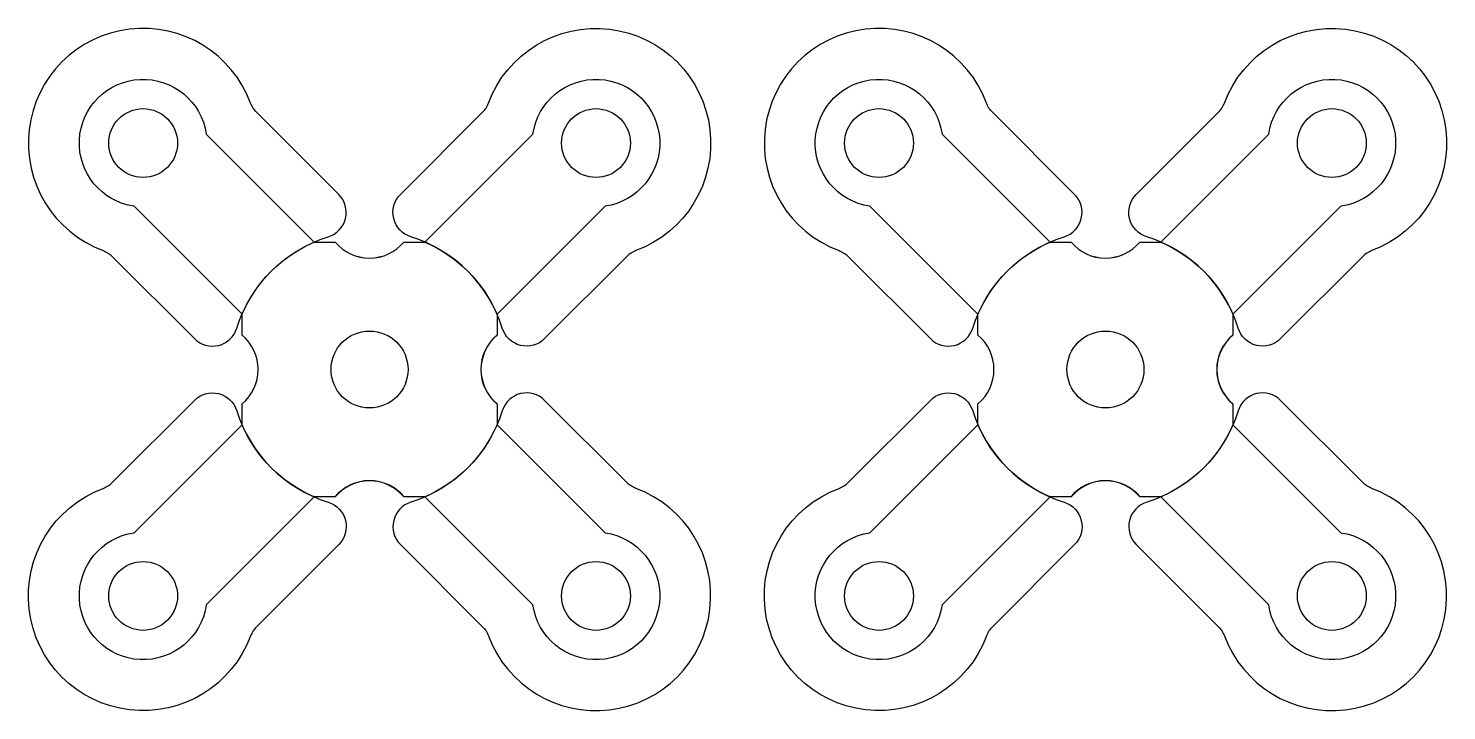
# Model space of a CAD drawing. Header units: inches. Extents: x 0 to 55.6, y 0 to 26.8.
import ezdxf

# ---------------------------------------------------------------- set-up
doc = ezdxf.new("R2010")
doc.units = ezdxf.units.IN
doc.header["$MEASUREMENT"] = 0
doc.layers.add('ぽｃけｔ', color=6, linetype='Continuous')
doc.layers.add('団', color=2, linetype='Continuous')

msp = doc.modelspace()

# ---------------------------------------------------------------- linework, layer by layer
for points in [[(18.382, 12.032), (18.382, 11.21), (22.618, 6.975, -2), (19.789, 4.146), (15.554, 8.382), (14.732, 8.382, 0.468263), (12.032, 8.382), (11.21, 8.382), (6.975, 4.146, -2), (4.146, 6.975), (8.382, 11.21), (8.382, 12.032, 0.465402), (8.382, 14.732), (8.382, 15.554), (4.146, 19.789, -2), (6.975, 22.618), (11.21, 18.382), (12.032, 18.382, 0.465804), (14.732, 18.382), (15.554, 18.382), (19.789, 22.618, -2), (22.618, 19.789), (18.382, 15.554), (18.382, 14.732, 0.467436)], [(47.246, 12.032), (47.246, 11.21), (51.482, 6.975, -2), (48.653, 4.146), (44.418, 8.382), (43.596, 8.382, 0.468263), (40.896, 8.382), (40.074, 8.382), (35.839, 4.146, -2), (33.01, 6.975), (37.246, 11.21), (37.246, 12.032, 0.465402), (37.246, 14.732), (37.246, 15.554), (33.01, 19.789, -2), (35.839, 22.618), (40.074, 18.382), (40.896, 18.382, 0.465804), (43.596, 18.382), (44.418, 18.382), (48.653, 22.618, -2), (51.482, 19.789), (47.246, 15.554), (47.246, 14.732, 0.467436)]]:
    msp.add_lwpolyline(points, format="xyb", close=True)
at = {"layer": 'ぽｃけｔ'}
for points in [[(12.172, 20.249), (8.948, 23.472, -0.10784), (8.718, 23.831, 1.558258), (2.933, 18.046, -0.10784), (3.292, 17.815), (6.515, 14.592, 0.564116), (8.177, 15.002, -0.246661), (11.762, 18.587, 0.564116)], [(14.592, 20.249), (17.815, 23.472, 0.10784), (18.046, 23.831, -1.558258), (23.831, 18.046, 0.10784), (23.472, 17.815), (20.249, 14.592, -0.564116), (18.587, 15.002, 0.246661), (15.002, 18.587, -0.564116)], [(41.036, 20.249), (37.813, 23.472, -0.10784), (37.582, 23.831, 1.558258), (31.797, 18.046, -0.10784), (32.156, 17.815), (35.379, 14.592, 0.564116), (37.041, 15.002, -0.246661), (40.626, 18.587, 0.564116)], [(43.456, 20.249), (46.679, 23.472, 0.10784), (46.91, 23.831, -1.558258), (52.695, 18.046, 0.10784), (52.336, 17.815), (49.113, 14.592, -0.564116), (47.451, 15.002, 0.246661), (43.866, 18.587, -0.564116)], [(12.172, 6.515), (8.948, 3.292, 0.10784), (8.718, 2.933, -1.558258), (2.933, 8.718, 0.10784), (3.292, 8.948), (6.515, 12.172, -0.564116), (8.177, 11.762, 0.246661), (11.762, 8.177, -0.564116)], [(14.592, 6.515), (17.815, 3.292, -0.10784), (18.046, 2.933, 1.558258), (23.831, 8.718, -0.10784), (23.472, 8.948), (20.249, 12.172, 0.564116), (18.587, 11.762, -0.246661), (15.002, 8.177, 0.564116)], [(41.036, 6.515), (37.813, 3.292, 0.10784), (37.582, 2.933, -1.558258), (31.797, 8.718, 0.10784), (32.156, 8.948), (35.379, 12.172, -0.564116), (37.041, 11.762, 0.246661), (40.626, 8.177, -0.564116)], [(43.456, 6.515), (46.679, 3.292, -0.10784), (46.91, 2.933, 1.558258), (52.695, 8.718, -0.10784), (52.336, 8.948), (49.113, 12.172, 0.564116), (47.451, 11.762, -0.246661), (43.866, 8.177, 0.564116)]]:
    msp.add_lwpolyline(points, format="xyb", close=True, dxfattribs=at)
for centre, radius in [((4.5, 22.264), 1.35), ((22.264, 22.264), 1.35), ((33.364, 22.264), 1.35), ((51.128, 22.264), 1.35), ((13.382, 13.382), 1.51), ((42.246, 13.382), 1.51), ((4.5, 4.5), 1.35), ((22.264, 4.5), 1.35), ((33.364, 4.5), 1.35), ((51.128, 4.5), 1.35)]:
    msp.add_circle(centre, radius, dxfattribs=at)
at = {"layer": '団'}
for points in [[(12.023, 8.382), (11.21, 8.382, -0.190073), (8.382, 11.21), (8.382, 12.032, 0.465402), (8.382, 14.732), (8.382, 15.554, -0.190073), (11.21, 18.382), (12.031, 18.382, 0.466088), (14.733, 18.382), (15.554, 18.382, -0.190073), (18.382, 15.554), (18.382, 14.738, 0.468861), (18.382, 12.025), (18.382, 11.21, -0.190073), (15.554, 8.382), (14.741, 8.382, 0.470258)], [(40.887, 8.382), (40.074, 8.382, -0.190073), (37.246, 11.21), (37.246, 12.032, 0.465402), (37.246, 14.732), (37.246, 15.554, -0.190073), (40.074, 18.382), (40.895, 18.382, 0.466088), (43.597, 18.382), (44.418, 18.382, -0.190073), (47.246, 15.554), (47.246, 14.738, 0.468861), (47.246, 12.025), (47.246, 11.21, -0.190073), (44.418, 8.382), (43.605, 8.382, 0.470258)]]:
    msp.add_lwpolyline(points, format="xyb", close=True, dxfattribs=at)

doc.saveas('drawing.dxf')
